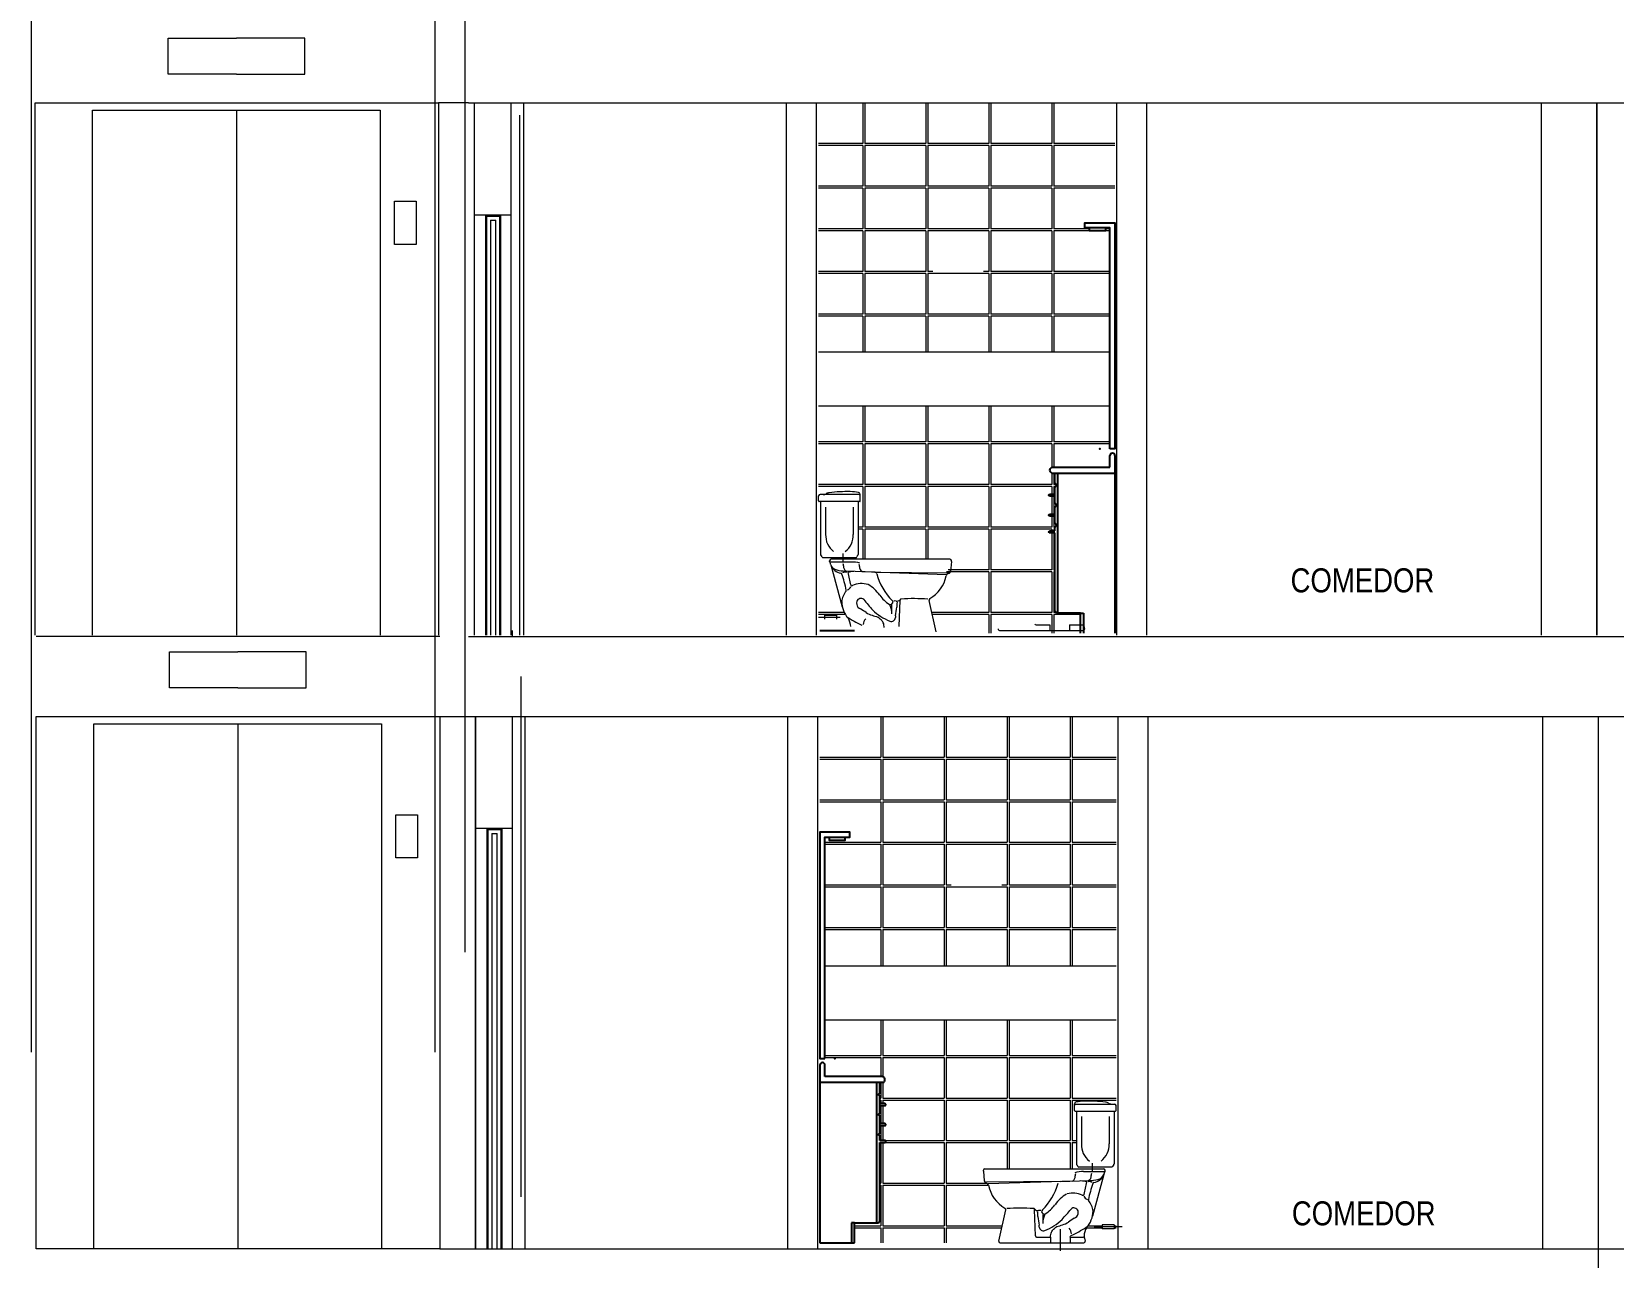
# Model space of a CAD drawing. Extents: x 1270 to 1442, y 932 to 1016.
# Drawn here: x 1420.42 to 1428.32, y 975.14 to 981.27 of the extents above; entities that cross this region are included whole.
import ezdxf

# ---------------------------------------------------------------- set-up
doc = ezdxf.new("R2010")
doc.units = 0
doc.header["$MEASUREMENT"] = 0
doc.layers.add('arquitecturapasito', color=252, linetype='Continuous', lineweight=5)
doc.styles.add('MtXpl_Arial_Narrow', font='')
doc.styles.get('MtXpl_Arial_Narrow').set_extended_font_data('Arial Narrow')

# ---------------------------------------------------------------- blocks, each defined once
blk = doc.blocks.new('llad000e')
blk.add_line((-0.0288, 1.105), (0.0512, 1.105))
blk.add_lwpolyline([(-0.05, 0), (-0.05, 1.105), (-0.0288, 1.105), (-0.0288, 1.09), (0.0512, 1.09), (0.0512, 1.105), (0.075, 1.105), (0.075, 1.13), (-0.075, 1.13), (-0.075, 0)], close=True)
blk.add_point((0, 0))

msp = doc.modelspace()

# ---------------------------------------------------------------- linework, layer by layer
for p, q in [((1425.8087, 979.094), (1425.8087, 979.1515)), ((1425.8337, 979.1515), (1425.8337, 978.264)), ((1425.509, 979.079), (1425.5098, 979.0836)), ((1425.5098, 979.0744), (1425.509, 979.079)), ((1425.5098, 979.0836), (1425.5119, 979.0878)), ((1425.5119, 979.0702), (1425.5098, 979.0744)), ((1425.5119, 979.0878), (1425.5152, 979.0911)), ((1425.5152, 979.0669), (1425.5119, 979.0702)), ((1425.5152, 979.0911), (1425.5194, 979.0933)), ((1425.519, 979.064), (1425.5152, 979.0669)), ((1425.519, 979.064), (1425.8337, 979.064)), ((1425.5194, 979.0933), (1425.524, 979.094)), ((1425.524, 979.094), (1425.8087, 979.094)), ((1425.534, 979.014), (1425.534, 979.064)), ((1425.549, 978.364), (1425.549, 979.064)), ((1425.5415, 979.004), (1425.534, 979.014)), ((1425.534, 978.994), (1425.5415, 979.004)), ((1425.534, 978.959), (1425.534, 978.994)), ((1425.549, 979.004), (1425.5415, 979.004)), ((1425.504, 978.954), (1425.5043, 978.9555)), ((1425.5043, 978.9525), (1425.504, 978.954)), ((1425.5043, 978.9555), (1425.5049, 978.9568)), ((1425.5049, 978.9512), (1425.5043, 978.9525)), ((1425.5049, 978.9568), (1425.5061, 978.958)), ((1425.5061, 978.95), (1425.5049, 978.9512)), ((1425.5061, 978.958), (1425.5074, 978.9587)), ((1425.5074, 978.9493), (1425.5061, 978.95)), ((1425.5074, 978.9587), (1425.509, 978.959)), ((1425.509, 978.949), (1425.5074, 978.9493)), ((1425.509, 978.959), (1425.534, 978.959)), ((1425.534, 978.949), (1425.509, 978.949)), ((1425.534, 978.949), (1425.534, 978.959)), ((1425.534, 978.914), (1425.534, 978.949)), ((1425.5415, 978.904), (1425.534, 978.914)), ((1425.534, 978.894), (1425.5415, 978.904)), ((1425.549, 978.904), (1425.5415, 978.904)), ((1425.504, 978.854), (1425.5043, 978.8555)), ((1425.5043, 978.8525), (1425.504, 978.854)), ((1425.5043, 978.8555), (1425.5049, 978.8568)), ((1425.5049, 978.8512), (1425.5043, 978.8525)), ((1425.5049, 978.8568), (1425.5061, 978.858)), ((1425.5061, 978.85), (1425.5049, 978.8512)), ((1425.5061, 978.858), (1425.5074, 978.8587)), ((1425.5074, 978.8493), (1425.5061, 978.85)), ((1425.5074, 978.8587), (1425.509, 978.859)), ((1425.509, 978.849), (1425.5074, 978.8493)), ((1425.509, 978.859), (1425.534, 978.859)), ((1425.534, 978.849), (1425.509, 978.849)), ((1425.534, 978.859), (1425.534, 978.894)), ((1425.534, 978.849), (1425.534, 978.859)), ((1425.534, 978.814), (1425.534, 978.849)), ((1425.504, 978.77), (1425.5043, 978.7715)), ((1425.5043, 978.7684), (1425.504, 978.77)), ((1425.5043, 978.7715), (1425.5049, 978.7727)), ((1425.5049, 978.7672), (1425.5043, 978.7684)), ((1425.5049, 978.7727), (1425.5061, 978.774)), ((1425.5061, 978.766), (1425.5049, 978.7672)), ((1425.5061, 978.774), (1425.5074, 978.7747)), ((1425.5074, 978.7653), (1425.5061, 978.766)), ((1425.5074, 978.7747), (1425.509, 978.775)), ((1425.509, 978.765), (1425.5074, 978.7653)), ((1425.509, 978.775), (1425.534, 978.775)), ((1425.534, 978.765), (1425.509, 978.765)), ((1425.5415, 978.804), (1425.534, 978.814)), ((1425.534, 978.794), (1425.5415, 978.804)), ((1425.534, 978.775), (1425.534, 978.794)), ((1425.534, 978.374), (1425.534, 978.765)), ((1425.549, 978.804), (1425.5415, 978.804)), ((1425.5415, 978.364), (1425.534, 978.374)), ((1425.6612, 978.364), (1425.5415, 978.364)), ((1425.6612, 978.364), (1425.6762, 978.364)), ((1425.6612, 978.264), (1425.6612, 978.364)), ((1425.6762, 978.364), (1425.6762, 978.264)), ((1424.3602, 978.2779), (1424.5327, 978.2779)), ((1424.3602, 976.1054), (1424.3602, 975.2179)), ((1424.3852, 976.0479), (1424.3852, 976.1054)), ((1424.6749, 976.0179), (1424.3602, 976.0179)), ((1424.6699, 976.0479), (1424.3852, 976.0479)), ((1424.6449, 975.3179), (1424.6449, 976.0179)), ((1424.6599, 975.9679), (1424.6599, 976.0179)), ((1424.6745, 976.0471), (1424.6699, 976.0479)), ((1424.6787, 976.045), (1424.6745, 976.0471)), ((1424.6749, 976.0179), (1424.6787, 976.0207)), ((1424.682, 976.0417), (1424.6787, 976.045)), ((1424.6787, 976.0207), (1424.682, 976.0241)), ((1424.6842, 976.0375), (1424.682, 976.0417)), ((1424.682, 976.0241), (1424.6842, 976.0282)), ((1424.6849, 976.0329), (1424.6842, 976.0375)), ((1424.6842, 976.0282), (1424.6849, 976.0329)), ((1424.6449, 975.9579), (1424.6524, 975.9579)), ((1424.6524, 975.9579), (1424.6599, 975.9679)), ((1424.6599, 975.9479), (1424.6524, 975.9579)), ((1424.6599, 975.9129), (1424.6599, 975.9479)), ((1424.6599, 975.9029), (1424.6599, 975.9129)), ((1424.6849, 975.9129), (1424.6599, 975.9129)), ((1424.6599, 975.8679), (1424.6599, 975.9029)), ((1424.6599, 975.9029), (1424.6849, 975.9029)), ((1424.6865, 975.9126), (1424.6849, 975.9129)), ((1424.6849, 975.9029), (1424.6865, 975.9032)), ((1424.6879, 975.9119), (1424.6865, 975.9126)), ((1424.6865, 975.9032), (1424.6879, 975.9039)), ((1424.6891, 975.9106), (1424.6879, 975.9119)), ((1424.6879, 975.9039), (1424.6891, 975.9051)), ((1424.6897, 975.9094), (1424.6891, 975.9106)), ((1424.6891, 975.9051), (1424.6897, 975.9063)), ((1424.6899, 975.9079), (1424.6897, 975.9094)), ((1424.6897, 975.9063), (1424.6899, 975.9079)), ((1424.6449, 975.8579), (1424.6524, 975.8579)), ((1424.6524, 975.8579), (1424.6599, 975.8679)), ((1424.6599, 975.8479), (1424.6524, 975.8579)), ((1424.6599, 975.8129), (1424.6599, 975.8479)), ((1424.6449, 975.7579), (1424.6524, 975.7579)), ((1424.6524, 975.7579), (1424.6599, 975.7679)), ((1424.6599, 975.7479), (1424.6524, 975.7579)), ((1424.6599, 975.8029), (1424.6599, 975.8129)), ((1424.6849, 975.8129), (1424.6599, 975.8129)), ((1424.6599, 975.7679), (1424.6599, 975.8029)), ((1424.6599, 975.8029), (1424.6849, 975.8029)), ((1424.6599, 975.7288), (1424.6599, 975.7479)), ((1424.6865, 975.8126), (1424.6849, 975.8129)), ((1424.6849, 975.8029), (1424.6865, 975.8032)), ((1424.6879, 975.8119), (1424.6865, 975.8126)), ((1424.6865, 975.8032), (1424.6879, 975.8039)), ((1424.6891, 975.8106), (1424.6879, 975.8119)), ((1424.6879, 975.8039), (1424.6891, 975.8051)), ((1424.6897, 975.8094), (1424.6891, 975.8106)), ((1424.6891, 975.8051), (1424.6897, 975.8063)), ((1424.6899, 975.8079), (1424.6897, 975.8094)), ((1424.6897, 975.8063), (1424.6899, 975.8079)), ((1424.6849, 975.7288), (1424.6599, 975.7288)), ((1424.6599, 975.3279), (1424.6599, 975.7188)), ((1424.6599, 975.7188), (1424.6849, 975.7188)), ((1424.6865, 975.7285), (1424.6849, 975.7288)), ((1424.6849, 975.7188), (1424.6865, 975.7191)), ((1424.6879, 975.7278), (1424.6865, 975.7285)), ((1424.6865, 975.7191), (1424.6879, 975.7198)), ((1424.6891, 975.7266), (1424.6879, 975.7278)), ((1424.6879, 975.7198), (1424.6891, 975.721)), ((1424.6897, 975.7254), (1424.6891, 975.7266)), ((1424.6891, 975.721), (1424.6897, 975.7223)), ((1424.6899, 975.7238), (1424.6897, 975.7254)), ((1424.6897, 975.7223), (1424.6899, 975.7238)), ((1424.5177, 975.3179), (1424.5177, 975.2179)), ((1424.5327, 975.3179), (1424.5177, 975.3179)), ((1424.5327, 975.2179), (1424.5327, 975.3179)), ((1424.5327, 975.3179), (1424.6524, 975.3179)), ((1424.6524, 975.3179), (1424.6599, 975.3279)), ((1424.3602, 975.2179), (1424.5327, 975.2179))]:
    msp.add_line(p, q)
for centre in [(1425.8212, 979.1515), (1424.3727, 976.1054)]:
    msp.add_arc(centre, 0.0125, 0, 180)
at = {"layer": 'arquitecturapasito', "color": 252}
for p, q in [((1422.5884, 976.6695), (1422.5884, 998.176)), ((1422.438, 976.1695), (1422.438, 996.4875)), ((1420.4221, 976.1695), (1420.4221, 995.8695)), ((1421.1037, 981.0577), (1421.1037, 981.2374)), ((1421.1037, 981.2374), (1421.4451, 981.2374)), ((1421.7864, 981.2374), (1421.4451, 981.2374)), ((1421.7864, 981.0577), (1421.7864, 981.2374)), ((1421.4451, 981.0577), (1421.1037, 981.0577)), ((1421.4451, 981.0577), (1421.7864, 981.0577)), ((1420.4389, 978.254), (1420.4389, 980.914)), ((1420.4389, 980.914), (1422.4549, 980.914)), ((1420.7264, 978.254), (1420.7264, 980.8781)), ((1420.7264, 980.8781), (1422.1637, 980.8781)), ((1421.4451, 980.8781), (1421.4451, 978.254)), ((1422.1637, 980.8781), (1422.1637, 978.254)), ((1422.6049, 980.914), (1422.4549, 980.914)), ((1422.4549, 980.914), (1422.4549, 978.254)), ((1422.6053, 980.914), (1436.939, 980.914)), ((1422.6338, 978.254), (1422.6338, 980.914)), ((1422.6339, 978.254), (1422.6339, 980.914)), ((1422.818, 978.254), (1422.818, 980.914)), ((1422.8181, 978.254), (1422.8181, 980.914)), ((1422.8811, 978.254), (1422.8811, 980.914)), ((1424.1937, 978.254), (1424.1937, 980.914)), ((1424.3437, 978.254), (1424.3437, 980.914)), ((1424.3438, 978.254), (1424.3438, 980.914)), ((1424.5738, 980.914), (1424.5738, 980.711)), ((1424.5838, 980.914), (1424.5838, 980.711)), ((1424.8888, 980.914), (1424.8888, 980.711)), ((1424.8988, 980.914), (1424.8988, 980.711)), ((1425.2038, 980.914), (1425.2038, 980.711)), ((1425.2138, 980.914), (1425.2138, 980.711)), ((1425.5188, 980.914), (1425.5188, 980.711)), ((1425.5288, 980.914), (1425.5288, 980.711)), ((1425.8437, 978.254), (1425.8437, 980.914)), ((1425.8438, 978.254), (1425.8438, 980.914)), ((1425.9937, 978.254), (1425.9937, 980.914)), ((1425.9938, 978.254), (1425.9938, 980.914)), ((1427.9651, 978.254), (1427.9651, 980.914)), ((1428.2409, 978.254), (1428.2409, 980.914)), ((1428.243, 978.254), (1428.243, 980.914)), ((1428.2431, 978.254), (1428.2431, 980.914)), ((1422.8596, 980.854), (1422.8596, 978.254)), ((1424.5738, 980.711), (1424.3538, 980.711)), ((1424.5738, 980.701), (1424.3538, 980.701)), ((1424.5738, 980.701), (1424.5738, 980.498)), ((1424.8888, 980.711), (1424.5838, 980.711)), ((1424.8888, 980.701), (1424.5838, 980.701)), ((1424.5838, 980.701), (1424.5838, 980.498)), ((1424.8888, 980.701), (1424.8888, 980.498)), ((1425.2038, 980.711), (1424.8988, 980.711)), ((1425.2038, 980.701), (1424.8988, 980.701)), ((1424.8988, 980.701), (1424.8988, 980.498)), ((1425.2038, 980.701), (1425.2038, 980.498)), ((1425.5188, 980.711), (1425.2138, 980.711)), ((1425.5188, 980.701), (1425.2138, 980.701)), ((1425.2138, 980.701), (1425.2138, 980.498)), ((1425.5188, 980.701), (1425.5188, 980.498)), ((1425.8338, 980.711), (1425.5288, 980.711)), ((1425.8338, 980.701), (1425.5288, 980.701)), ((1425.5288, 980.701), (1425.5288, 980.498)), ((1424.5738, 980.498), (1424.3538, 980.498)), ((1424.5738, 980.488), (1424.3538, 980.488)), ((1424.5738, 980.488), (1424.5738, 980.285)), ((1424.8888, 980.498), (1424.5838, 980.498)), ((1424.8888, 980.488), (1424.5838, 980.488)), ((1424.5838, 980.488), (1424.5838, 980.285)), ((1424.8888, 980.488), (1424.8888, 980.285)), ((1425.2038, 980.498), (1424.8988, 980.498)), ((1425.2038, 980.488), (1424.8988, 980.488)), ((1424.8988, 980.488), (1424.8988, 980.285)), ((1425.2038, 980.488), (1425.2038, 980.285)), ((1425.5188, 980.498), (1425.2138, 980.498)), ((1425.5188, 980.488), (1425.2138, 980.488)), ((1425.2138, 980.488), (1425.2138, 980.285)), ((1425.5188, 980.488), (1425.5188, 980.285)), ((1425.8338, 980.498), (1425.5288, 980.498)), ((1425.8338, 980.488), (1425.5288, 980.488)), ((1425.5288, 980.488), (1425.5288, 980.285)), ((1422.2356, 980.2076), (1422.2356, 980.4232)), ((1422.2356, 980.4232), (1422.3434, 980.4232)), ((1422.3434, 980.4232), (1422.3434, 980.2076)), ((1422.818, 980.354), (1422.6338, 980.354)), ((1422.69, 980.354), (1422.7664, 980.354)), ((1422.69, 980.354), (1422.69, 978.254)), ((1422.695, 980.349), (1422.7614, 980.349)), ((1422.695, 980.349), (1422.695, 978.254)), ((1422.715, 980.329), (1422.7414, 980.329)), ((1422.715, 980.329), (1422.715, 978.254)), ((1422.7414, 978.254), (1422.7414, 980.329)), ((1422.7614, 978.254), (1422.7614, 980.349)), ((1422.7664, 978.254), (1422.7664, 980.354)), ((1424.5738, 980.285), (1424.3538, 980.285)), ((1424.5738, 980.275), (1424.3538, 980.275)), ((1424.5738, 980.275), (1424.5738, 980.072)), ((1424.8888, 980.285), (1424.5838, 980.285)), ((1424.8888, 980.275), (1424.5838, 980.275)), ((1424.5838, 980.275), (1424.5838, 980.072)), ((1424.8888, 980.275), (1424.8888, 980.072)), ((1425.2038, 980.285), (1424.8988, 980.285)), ((1425.2038, 980.275), (1424.8988, 980.275)), ((1424.8988, 980.275), (1424.8988, 980.072)), ((1425.2038, 980.275), (1425.2038, 980.072)), ((1425.5188, 980.285), (1425.2138, 980.285)), ((1425.5188, 980.275), (1425.2138, 980.275)), ((1425.2138, 980.275), (1425.2138, 980.072)), ((1425.5188, 980.275), (1425.5188, 980.072)), ((1425.7075, 980.285), (1425.5288, 980.285)), ((1425.8088, 980.275), (1425.5288, 980.275)), ((1425.5288, 980.275), (1425.5288, 980.072)), ((1425.8088, 980.285), (1425.7875, 980.285)), ((1422.3434, 980.2076), (1422.2356, 980.2076)), ((1424.5738, 980.072), (1424.3538, 980.072)), ((1424.5738, 980.062), (1424.3538, 980.062)), ((1424.5738, 980.062), (1424.5738, 979.859)), ((1424.8888, 980.072), (1424.5838, 980.072)), ((1424.8888, 980.062), (1424.5838, 980.062)), ((1424.5838, 980.062), (1424.5838, 979.859)), ((1424.8888, 980.062), (1424.8888, 979.859)), ((1424.9246, 980.072), (1424.8988, 980.072)), ((1425.2038, 980.062), (1424.8988, 980.062)), ((1424.8988, 980.062), (1424.8988, 979.859)), ((1425.2038, 980.072), (1425.178, 980.072)), ((1425.2038, 980.062), (1425.2038, 979.859)), ((1425.5188, 980.072), (1425.2138, 980.072)), ((1425.5188, 980.062), (1425.2138, 980.062)), ((1425.2138, 980.062), (1425.2138, 979.859)), ((1425.5188, 980.062), (1425.5188, 979.859)), ((1425.8088, 980.072), (1425.5288, 980.072)), ((1425.8088, 980.062), (1425.5288, 980.062)), ((1425.5288, 980.062), (1425.5288, 979.859)), ((1424.5738, 979.859), (1424.3538, 979.859)), ((1424.5738, 979.849), (1424.3538, 979.849)), ((1424.5738, 979.849), (1424.5738, 979.6682)), ((1424.8888, 979.859), (1424.5838, 979.859)), ((1424.8888, 979.849), (1424.5838, 979.849)), ((1424.5838, 979.849), (1424.5838, 979.6682)), ((1424.8888, 979.849), (1424.8888, 979.6682)), ((1425.2038, 979.859), (1424.8988, 979.859)), ((1425.2038, 979.849), (1424.8988, 979.849)), ((1424.8988, 979.849), (1424.8988, 979.6682)), ((1425.2038, 979.849), (1425.2038, 979.6682)), ((1425.5188, 979.859), (1425.2138, 979.859)), ((1425.5188, 979.849), (1425.2138, 979.849)), ((1425.2138, 979.849), (1425.2138, 979.6682)), ((1425.5188, 979.849), (1425.5188, 979.6682)), ((1425.8088, 979.859), (1425.5288, 979.859)), ((1425.8088, 979.849), (1425.5288, 979.849)), ((1425.5288, 979.849), (1425.5288, 979.6682)), ((1425.8088, 979.6682), (1424.3538, 979.6682)), ((1425.8088, 979.3984), (1424.3538, 979.3984)), ((1424.5738, 979.3984), (1424.5738, 979.22)), ((1424.5838, 979.3984), (1424.5838, 979.22)), ((1424.8888, 979.3984), (1424.8888, 979.22)), ((1424.8988, 979.3984), (1424.8988, 979.22)), ((1425.2038, 979.3984), (1425.2038, 979.22)), ((1425.2138, 979.3984), (1425.2138, 979.22)), ((1425.5188, 979.3984), (1425.5188, 979.22)), ((1425.5288, 979.3984), (1425.5288, 979.22)), ((1424.5738, 979.22), (1424.3538, 979.22)), ((1424.8888, 979.22), (1424.5838, 979.22)), ((1425.2038, 979.22), (1424.8988, 979.22)), ((1425.5188, 979.22), (1425.2138, 979.22)), ((1425.8088, 979.22), (1425.5288, 979.22)), ((1424.5738, 979.21), (1424.3538, 979.21)), ((1424.5738, 979.21), (1424.5738, 979.007)), ((1424.8888, 979.21), (1424.5838, 979.21)), ((1424.5838, 979.21), (1424.5838, 979.007)), ((1424.8888, 979.21), (1424.8888, 979.007)), ((1425.2038, 979.21), (1424.8988, 979.21)), ((1424.8988, 979.21), (1424.8988, 979.007)), ((1425.2038, 979.21), (1425.2038, 979.007)), ((1425.5188, 979.21), (1425.2138, 979.21)), ((1425.2138, 979.21), (1425.2138, 979.007)), ((1425.5188, 979.21), (1425.5188, 979.093)), ((1425.8088, 979.21), (1425.5288, 979.21)), ((1425.5288, 979.21), (1425.5288, 979.094)), ((1425.5188, 979.0642), (1425.5188, 979.007)), ((1425.5288, 979.064), (1425.5288, 979.007)), ((1424.5738, 979.007), (1424.3538, 979.007)), ((1424.5738, 978.997), (1424.3538, 978.997)), ((1424.5738, 978.997), (1424.5738, 978.794)), ((1424.8888, 979.007), (1424.5838, 979.007)), ((1424.8888, 978.997), (1424.5838, 978.997)), ((1424.5838, 978.997), (1424.5838, 978.794)), ((1424.8888, 978.997), (1424.8888, 978.794)), ((1425.2038, 979.007), (1424.8988, 979.007)), ((1425.2038, 978.997), (1424.8988, 978.997)), ((1424.8988, 978.997), (1424.8988, 978.794)), ((1425.2038, 978.997), (1425.2038, 978.794)), ((1425.5188, 979.007), (1425.2138, 979.007)), ((1425.5188, 978.997), (1425.2138, 978.997)), ((1425.2138, 978.997), (1425.2138, 978.794)), ((1425.5188, 978.997), (1425.5188, 978.979)), ((1425.5188, 978.979), (1425.5188, 978.959)), ((1425.5393, 979.007), (1425.5288, 979.007)), ((1425.5363, 978.997), (1425.5288, 978.997)), ((1425.5288, 978.997), (1425.5288, 978.979)), ((1425.5288, 978.979), (1425.5288, 978.959)), ((1424.3538, 978.9249), (1424.3538, 978.9499)), ((1424.5588, 978.9219), (1424.3568, 978.9219)), ((1424.5548, 978.9569), (1424.3608, 978.9569)), ((1424.3638, 978.9209), (1424.3638, 978.6579)), ((1424.5518, 978.9209), (1424.5518, 978.6579)), ((1424.5618, 978.9249), (1424.5618, 978.9573)), ((1425.5188, 978.949), (1425.5188, 978.879)), ((1425.5288, 978.949), (1425.5288, 978.879)), ((1424.3888, 978.8939), (1424.3888, 978.7579)), ((1424.5268, 978.8939), (1424.5268, 978.7579)), ((1425.5188, 978.879), (1425.5188, 978.859)), ((1425.5188, 978.849), (1425.5188, 978.794)), ((1425.5288, 978.879), (1425.5288, 978.859)), ((1425.5288, 978.849), (1425.5288, 978.794)), ((1424.5738, 978.794), (1424.5524, 978.794)), ((1424.5738, 978.784), (1424.5524, 978.784)), ((1424.5738, 978.784), (1424.5738, 978.6339)), ((1424.8888, 978.794), (1424.5838, 978.794)), ((1424.8888, 978.784), (1424.5838, 978.784)), ((1424.5838, 978.784), (1424.5838, 978.6339)), ((1424.8888, 978.784), (1424.8888, 978.6339)), ((1425.2038, 978.794), (1424.8988, 978.794)), ((1425.2038, 978.784), (1424.8988, 978.784)), ((1424.8988, 978.784), (1424.8988, 978.6339)), ((1425.2038, 978.784), (1425.2038, 978.581)), ((1425.5188, 978.794), (1425.2138, 978.794)), ((1425.5188, 978.784), (1425.2138, 978.784)), ((1425.2138, 978.784), (1425.2138, 978.581)), ((1425.5188, 978.784), (1425.5188, 978.775)), ((1425.5188, 978.765), (1425.5188, 978.581)), ((1425.534, 978.794), (1425.5288, 978.794)), ((1425.534, 978.784), (1425.5288, 978.784)), ((1425.5288, 978.784), (1425.5288, 978.775)), ((1425.5288, 978.765), (1425.5288, 978.581)), ((1424.3753, 978.6419), (1424.5403, 978.6419)), ((1424.4088, 978.6229), (1424.4088, 978.6259)), ((1424.4151, 978.605), (1424.4089, 978.6219)), ((1424.5158, 978.6199), (1424.4118, 978.6199)), ((1424.4151, 978.605), (1424.4717, 978.3962)), ((1425.0098, 978.6339), (1424.4168, 978.6339)), ((1425.2038, 978.581), (1425.0006, 978.581)), ((1425.0168, 978.6219), (1425.0124, 978.5731)), ((1425.0168, 978.6219), (1425.0168, 978.6269)), ((1425.5188, 978.581), (1425.2138, 978.581)), ((1425.5341, 978.581), (1425.5288, 978.581)), ((1424.6338, 978.5699), (1424.4876, 978.5746)), ((1424.5708, 978.5719), (1424.9928, 978.5579)), ((1424.6338, 978.5699), (1425.0007, 978.566)), ((1425.2038, 978.571), (1424.9921, 978.571)), ((1425.0051, 978.5631), (1424.9996, 978.5608)), ((1425.2038, 978.571), (1425.2038, 978.368)), ((1425.5188, 978.571), (1425.2138, 978.571)), ((1425.2138, 978.571), (1425.2138, 978.368)), ((1425.5188, 978.571), (1425.5188, 978.368)), ((1425.5341, 978.571), (1425.5288, 978.571)), ((1425.5288, 978.571), (1425.5288, 978.368)), ((1424.7567, 978.2977), (1424.7608, 978.4289)), ((1424.9401, 978.2712), (1424.9051, 978.4281)), ((1424.4815, 978.368), (1424.3538, 978.368)), ((1424.4868, 978.358), (1424.3538, 978.358)), ((1424.383, 978.3539), (1424.383, 978.3339)), ((1424.383, 978.3539), (1424.443, 978.3539)), ((1424.443, 978.3539), (1424.443, 978.3339)), ((1425.2038, 978.368), (1424.9185, 978.368)), ((1425.2038, 978.358), (1424.9207, 978.358)), ((1425.2038, 978.358), (1425.2038, 978.264)), ((1425.5188, 978.368), (1425.2138, 978.368)), ((1425.5188, 978.358), (1425.2138, 978.358)), ((1425.2138, 978.358), (1425.2138, 978.264)), ((1425.5188, 978.358), (1425.5188, 978.264)), ((1425.5385, 978.368), (1425.5288, 978.368)), ((1425.6613, 978.358), (1425.5288, 978.358)), ((1425.5288, 978.358), (1425.5288, 978.264)), ((1422.8246, 978.2479), (1422.8246, 978.2779)), ((1425.2566, 978.2779), (1425.6767, 978.2779)), ((1425.4401, 978.3059), (1425.5091, 978.3059)), ((1425.5091, 978.3059), (1425.5091, 978.2779)), ((1425.6071, 978.3059), (1425.6071, 978.2779)), ((1425.6071, 978.3059), (1425.6733, 978.3059)), ((1425.6792, 978.3011), (1425.6826, 978.2851)), ((1422.4612, 978.2478), (1420.4454, 978.2478)), ((1422.6045, 978.2479), (1433.8427, 978.2479)), ((1422.6045, 978.2479), (1436.9507, 978.2479)), ((1422.6965, 978.2479), (1422.7729, 978.2479)), ((1421.1102, 977.9916), (1421.1102, 978.1712)), ((1421.1102, 978.1712), (1421.4516, 978.1712)), ((1421.7929, 978.1712), (1421.4516, 978.1712)), ((1421.7929, 977.9916), (1421.7929, 978.1712)), ((1422.8661, 978.0479), (1422.8661, 975.4479)), ((1421.4516, 977.9916), (1421.1102, 977.9916)), ((1421.4516, 977.9916), (1421.7929, 977.9916)), ((1420.4454, 977.8478), (1422.4614, 977.8479)), ((1420.4454, 975.1878), (1420.4454, 977.8478)), ((1420.7329, 975.1878), (1420.7329, 977.8119)), ((1420.7329, 977.8119), (1422.1702, 977.8119)), ((1421.4516, 977.8119), (1421.4516, 975.1878)), ((1422.1702, 977.8119), (1422.1702, 975.1878)), ((1422.4614, 977.8479), (1422.6114, 977.8479)), ((1422.4614, 977.8479), (1422.4614, 975.1879)), ((1422.6045, 977.8479), (1436.9507, 977.8479)), ((1422.6403, 975.1879), (1422.6403, 977.8479)), ((1422.6404, 975.1879), (1422.6404, 977.8479)), ((1422.8245, 975.1879), (1422.8245, 977.8479)), ((1422.8246, 975.1879), (1422.8246, 977.8479)), ((1422.8876, 975.1879), (1422.8876, 977.8479)), ((1424.2002, 975.1879), (1424.2002, 977.8479)), ((1424.2002, 975.1879), (1424.2002, 977.8479)), ((1424.3502, 975.1879), (1424.3502, 977.8479)), ((1424.3502, 975.1879), (1424.3502, 977.8479)), ((1424.6652, 977.8479), (1424.6652, 977.6449)), ((1424.6752, 977.8479), (1424.6752, 977.6449)), ((1424.9802, 977.8479), (1424.9802, 977.6449)), ((1424.9902, 977.8479), (1424.9902, 977.6449)), ((1425.2952, 977.8479), (1425.2952, 977.6449)), ((1425.3052, 977.8479), (1425.3052, 977.6449)), ((1425.6102, 977.8479), (1425.6102, 977.6449)), ((1425.6202, 977.8479), (1425.6202, 977.6449)), ((1425.8502, 975.1879), (1425.8502, 977.8479)), ((1425.8502, 975.1879), (1425.8502, 977.8479)), ((1426.0002, 975.1879), (1426.0002, 977.8479)), ((1426.0002, 975.1879), (1426.0002, 977.8479)), ((1427.9716, 975.1879), (1427.9716, 977.8479)), ((1428.2495, 972.1279), (1428.2495, 977.8479)), ((1428.2495, 975.1879), (1428.2495, 977.8479)), ((1424.3602, 977.6449), (1424.6652, 977.6449)), ((1424.3602, 977.6349), (1424.6652, 977.6349)), ((1424.6652, 977.6349), (1424.6652, 977.4319)), ((1424.6752, 977.6449), (1424.9802, 977.6449)), ((1424.6752, 977.6349), (1424.9802, 977.6349)), ((1424.6752, 977.6349), (1424.6752, 977.4319)), ((1424.9802, 977.6349), (1424.9802, 977.4319)), ((1424.9902, 977.6449), (1425.2952, 977.6449)), ((1424.9902, 977.6349), (1425.2952, 977.6349)), ((1424.9902, 977.6349), (1424.9902, 977.4319)), ((1425.2952, 977.6349), (1425.2952, 977.4319)), ((1425.3052, 977.6449), (1425.6102, 977.6449)), ((1425.3052, 977.6349), (1425.6102, 977.6349)), ((1425.3052, 977.6349), (1425.3052, 977.4319)), ((1425.6102, 977.6349), (1425.6102, 977.4319)), ((1425.6202, 977.6449), (1425.8402, 977.6449)), ((1425.6202, 977.6349), (1425.8402, 977.6349)), ((1425.6202, 977.6349), (1425.6202, 977.4319)), ((1424.3602, 977.4319), (1424.6652, 977.4319)), ((1424.3602, 977.4219), (1424.6652, 977.4219)), ((1424.6652, 977.4219), (1424.6652, 977.2189)), ((1424.6752, 977.4319), (1424.9802, 977.4319)), ((1424.6752, 977.4219), (1424.9802, 977.4219)), ((1424.6752, 977.4219), (1424.6752, 977.2189)), ((1424.9802, 977.4219), (1424.9802, 977.2189)), ((1424.9902, 977.4319), (1425.2952, 977.4319)), ((1424.9902, 977.4219), (1425.2952, 977.4219)), ((1424.9902, 977.4219), (1424.9902, 977.2189)), ((1425.2952, 977.4219), (1425.2952, 977.2189)), ((1425.3052, 977.4319), (1425.6102, 977.4319)), ((1425.3052, 977.4219), (1425.6102, 977.4219)), ((1425.3052, 977.4219), (1425.3052, 977.2189)), ((1425.6102, 977.4219), (1425.6102, 977.2189)), ((1425.6202, 977.4319), (1425.8402, 977.4319)), ((1425.6202, 977.4219), (1425.8402, 977.4219)), ((1425.6202, 977.4219), (1425.6202, 977.2189)), ((1422.2421, 977.1415), (1422.2421, 977.3571)), ((1422.2421, 977.3571), (1422.3499, 977.3571)), ((1422.3499, 977.3571), (1422.3499, 977.1415)), ((1422.8245, 977.2879), (1422.6403, 977.2879)), ((1422.6965, 977.2879), (1422.7729, 977.2879)), ((1422.6965, 977.2879), (1422.6965, 975.1879)), ((1422.7015, 977.2829), (1422.7679, 977.2829)), ((1422.7015, 977.2829), (1422.7015, 975.1879)), ((1422.7215, 977.2629), (1422.7479, 977.2629)), ((1422.7215, 977.2629), (1422.7215, 975.1879)), ((1422.7479, 975.1879), (1422.7479, 977.2629)), ((1422.7679, 975.1879), (1422.7679, 977.2829)), ((1422.7729, 975.1879), (1422.7729, 977.2879)), ((1424.3852, 977.2189), (1424.6652, 977.2189)), ((1424.3852, 977.2089), (1424.6652, 977.2089)), ((1424.6652, 977.2089), (1424.6652, 977.0059)), ((1424.6752, 977.2189), (1424.9802, 977.2189)), ((1424.6752, 977.2089), (1424.9802, 977.2089)), ((1424.6752, 977.2089), (1424.6752, 977.0059)), ((1424.9802, 977.2089), (1424.9802, 977.0059)), ((1424.9902, 977.2189), (1425.2952, 977.2189)), ((1424.9902, 977.2089), (1425.2952, 977.2089)), ((1424.9902, 977.2089), (1424.9902, 977.0059)), ((1425.2952, 977.2089), (1425.2952, 977.0059)), ((1425.3052, 977.2189), (1425.6102, 977.2189)), ((1425.3052, 977.2089), (1425.6102, 977.2089)), ((1425.3052, 977.2089), (1425.3052, 977.0059)), ((1425.6102, 977.2089), (1425.6102, 977.0059)), ((1425.6202, 977.2189), (1425.8402, 977.2189)), ((1425.6202, 977.2089), (1425.8402, 977.2089)), ((1425.6202, 977.2089), (1425.6202, 977.0059)), ((1422.3499, 977.1415), (1422.2421, 977.1415)), ((1424.3852, 977.0059), (1424.6652, 977.0059)), ((1424.6752, 977.0059), (1424.9802, 977.0059)), ((1424.9902, 977.0059), (1425.016, 977.0059)), ((1425.2694, 977.0059), (1425.2952, 977.0059)), ((1425.3052, 977.0059), (1425.6102, 977.0059)), ((1425.6202, 977.0059), (1425.8402, 977.0059)), ((1424.3852, 976.9959), (1424.6652, 976.9959)), ((1424.6652, 976.9959), (1424.6652, 976.7929)), ((1424.6752, 976.9959), (1424.9802, 976.9959)), ((1424.6752, 976.9959), (1424.6752, 976.7929)), ((1424.9802, 976.9959), (1424.9802, 976.7929)), ((1424.9902, 976.9959), (1425.2952, 976.9959)), ((1424.9902, 976.9959), (1424.9902, 976.7929)), ((1425.2952, 976.9959), (1425.2952, 976.7929)), ((1425.3052, 976.9959), (1425.6102, 976.9959)), ((1425.3052, 976.9959), (1425.3052, 976.7929)), ((1425.6102, 976.9959), (1425.6102, 976.7929)), ((1425.6202, 976.9959), (1425.8402, 976.9959)), ((1425.6202, 976.9959), (1425.6202, 976.7929)), ((1424.3852, 976.7929), (1424.6652, 976.7929)), ((1424.3852, 976.7829), (1424.6652, 976.7829)), ((1424.6652, 976.7829), (1424.6652, 976.6021)), ((1424.6752, 976.7929), (1424.9802, 976.7929)), ((1424.6752, 976.7829), (1424.9802, 976.7829)), ((1424.6752, 976.7829), (1424.6752, 976.6021)), ((1424.9802, 976.7829), (1424.9802, 976.6021)), ((1424.9902, 976.7929), (1425.2952, 976.7929)), ((1424.9902, 976.7829), (1425.2952, 976.7829)), ((1424.9902, 976.7829), (1424.9902, 976.6021)), ((1425.2952, 976.7829), (1425.2952, 976.6021)), ((1425.3052, 976.7929), (1425.6102, 976.7929)), ((1425.3052, 976.7829), (1425.6102, 976.7829)), ((1425.3052, 976.7829), (1425.3052, 976.6021)), ((1425.6102, 976.7829), (1425.6102, 976.6021)), ((1425.6202, 976.7929), (1425.8402, 976.7929)), ((1425.6202, 976.7829), (1425.8402, 976.7829)), ((1425.6202, 976.7829), (1425.6202, 976.6021)), ((1424.3852, 976.6021), (1425.8402, 976.6021)), ((1424.3852, 976.3323), (1425.8402, 976.3323)), ((1424.6652, 976.3323), (1424.6652, 976.1539)), ((1424.6752, 976.3323), (1424.6752, 976.1539)), ((1424.9802, 976.3323), (1424.9802, 976.1539)), ((1424.9902, 976.3323), (1424.9902, 976.1539)), ((1425.2952, 976.3323), (1425.2952, 976.1539)), ((1425.3052, 976.3323), (1425.3052, 976.1539)), ((1425.6102, 976.3323), (1425.6102, 976.1539)), ((1425.6202, 976.3323), (1425.6202, 976.1539)), ((1424.3852, 976.1539), (1424.6652, 976.1539)), ((1424.3852, 976.1439), (1424.6652, 976.1439)), ((1424.6652, 976.1439), (1424.6652, 976.0479)), ((1424.6752, 976.1539), (1424.9802, 976.1539)), ((1424.6752, 976.1439), (1424.9802, 976.1439)), ((1424.6752, 976.1439), (1424.6752, 976.0468)), ((1424.9802, 976.1439), (1424.9802, 975.9409)), ((1424.9902, 976.1539), (1425.2952, 976.1539)), ((1424.9902, 976.1439), (1425.2952, 976.1439)), ((1424.9902, 976.1439), (1424.9902, 975.9409)), ((1425.2952, 976.1439), (1425.2952, 975.9409)), ((1425.3052, 976.1539), (1425.6102, 976.1539)), ((1425.3052, 976.1439), (1425.6102, 976.1439)), ((1425.3052, 976.1439), (1425.3052, 975.9409)), ((1425.6102, 976.1439), (1425.6102, 975.9409)), ((1425.6202, 976.1539), (1425.8402, 976.1539)), ((1425.6202, 976.1439), (1425.8402, 976.1439)), ((1425.6202, 976.1439), (1425.6202, 975.9409)), ((1424.6652, 976.0179), (1424.6652, 975.9409)), ((1424.6752, 976.0181), (1424.6752, 975.9409)), ((1424.6599, 975.9409), (1424.6652, 975.9409)), ((1424.6599, 975.9309), (1424.6652, 975.9309)), ((1424.6652, 975.9309), (1424.6652, 975.9129)), ((1424.6652, 975.9029), (1424.6652, 975.8129)), ((1424.6752, 975.9409), (1424.9802, 975.9409)), ((1424.6752, 975.9309), (1424.9802, 975.9309)), ((1424.6752, 975.9309), (1424.6752, 975.9129)), ((1424.6752, 975.9029), (1424.6752, 975.8129)), ((1424.9802, 975.9309), (1424.9802, 975.7279)), ((1424.9902, 975.9409), (1425.2952, 975.9409)), ((1424.9902, 975.9309), (1425.2952, 975.9309)), ((1424.9902, 975.9309), (1424.9902, 975.7279)), ((1425.2952, 975.9309), (1425.2952, 975.7279)), ((1425.3052, 975.9409), (1425.6102, 975.9409)), ((1425.3052, 975.9309), (1425.6102, 975.9309)), ((1425.3052, 975.9309), (1425.3052, 975.7279)), ((1425.6102, 975.9309), (1425.6102, 975.7279)), ((1425.6202, 975.9409), (1425.8402, 975.9409)), ((1425.6202, 975.9309), (1425.8402, 975.9309)), ((1425.6202, 975.9309), (1425.6202, 975.7279)), ((1425.6316, 975.8789), (1425.6316, 975.9113)), ((1425.6386, 975.9109), (1425.8326, 975.9109)), ((1425.8396, 975.8789), (1425.8396, 975.9039)), ((1425.6346, 975.8759), (1425.8366, 975.8759)), ((1425.6416, 975.8749), (1425.6416, 975.6119)), ((1425.6666, 975.8479), (1425.6666, 975.7119)), ((1425.8046, 975.8479), (1425.8046, 975.7119)), ((1425.8296, 975.8749), (1425.8296, 975.6119)), ((1424.6652, 975.8029), (1424.6652, 975.7288)), ((1424.6752, 975.8029), (1424.6752, 975.7288)), ((1424.6599, 975.7179), (1424.6652, 975.7179)), ((1424.6652, 975.7179), (1424.6652, 975.5149)), ((1424.6752, 975.7179), (1424.9802, 975.7179)), ((1424.6752, 975.7179), (1424.6752, 975.5149)), ((1424.6878, 975.7279), (1424.9802, 975.7279)), ((1424.9802, 975.7179), (1424.9802, 975.5149)), ((1424.9902, 975.7279), (1425.2952, 975.7279)), ((1424.9902, 975.7179), (1425.2952, 975.7179)), ((1424.9902, 975.7179), (1424.9902, 975.5149)), ((1425.2952, 975.7179), (1425.2952, 975.5879)), ((1425.3052, 975.7279), (1425.6102, 975.7279)), ((1425.3052, 975.7179), (1425.6102, 975.7179)), ((1425.3052, 975.7179), (1425.3052, 975.5879)), ((1425.6102, 975.7179), (1425.6102, 975.5879)), ((1425.6202, 975.7279), (1425.6416, 975.7279)), ((1425.6202, 975.7179), (1425.6416, 975.7179)), ((1425.6202, 975.7179), (1425.6202, 975.5879)), ((1425.1766, 975.5759), (1425.1766, 975.5809)), ((1425.1836, 975.5879), (1425.7766, 975.5879)), ((1425.8181, 975.5959), (1425.6531, 975.5959)), ((1425.7846, 975.5769), (1425.7846, 975.5799)), ((1424.6599, 975.5149), (1424.6652, 975.5149)), ((1424.6599, 975.5049), (1424.6652, 975.5049)), ((1424.6652, 975.5049), (1424.6652, 975.3019)), ((1424.6752, 975.5149), (1424.9802, 975.5149)), ((1424.6752, 975.5049), (1424.9802, 975.5049)), ((1424.6752, 975.5049), (1424.6752, 975.3019)), ((1424.9802, 975.5049), (1424.9802, 975.3019)), ((1424.9902, 975.5149), (1425.1934, 975.5149)), ((1424.9902, 975.5049), (1425.2019, 975.5049)), ((1424.9902, 975.5049), (1424.9902, 975.3019)), ((1425.1766, 975.5759), (1425.1809, 975.5271)), ((1425.1882, 975.5171), (1425.1937, 975.5148)), ((1425.5596, 975.5239), (1425.1927, 975.52)), ((1425.6226, 975.5259), (1425.2006, 975.5119)), ((1425.5596, 975.5239), (1425.7057, 975.5285)), ((1425.6776, 975.5738), (1425.7816, 975.5739)), ((1425.7782, 975.5589), (1425.7216, 975.3502)), ((1425.7782, 975.5589), (1425.7844, 975.5758)), ((1425.2532, 975.2252), (1425.2883, 975.3821)), ((1425.4366, 975.2517), (1425.4326, 975.3829)), ((1424.5327, 975.3019), (1424.6652, 975.3019)), ((1424.5327, 975.2919), (1424.6652, 975.2919)), ((1424.6652, 975.2919), (1424.6652, 975.2179)), ((1424.6752, 975.3019), (1424.9802, 975.3019)), ((1424.6752, 975.2919), (1424.9802, 975.2919)), ((1424.6752, 975.2919), (1424.6752, 975.2179)), ((1424.9802, 975.2919), (1424.9802, 975.2179)), ((1424.9902, 975.3019), (1425.2703, 975.3019)), ((1424.9902, 975.2919), (1425.2681, 975.2919)), ((1424.9902, 975.2919), (1424.9902, 975.2179)), ((1425.6919, 975.2919), (1425.7703, 975.2919)), ((1425.6998, 975.3019), (1425.7703, 975.3019)), ((1425.7703, 975.3079), (1425.7703, 975.2879)), ((1425.8303, 975.3079), (1425.7703, 975.3079)), ((1425.8303, 975.2879), (1425.7703, 975.2879)), ((1425.8303, 975.3079), (1425.8303, 975.2879)), ((1425.8303, 975.3019), (1425.8402, 975.3019)), ((1425.8303, 975.2919), (1425.8402, 975.2919)), ((1422.4612, 975.1878), (1420.4454, 975.1878)), ((1422.4614, 975.1879), (1422.6114, 975.1879)), ((1422.6045, 975.1879), (1436.9455, 975.1879)), ((1422.6965, 975.1879), (1422.7729, 975.1879)), ((1422.6983, 975.1879), (1422.7212, 975.1879)), ((1422.6983, 975.1879), (1422.7212, 975.1879)), ((1422.7545, 975.1879), (1433.8427, 975.1879)), ((1425.2591, 975.2179), (1425.6792, 975.2179)), ((1425.4426, 975.2459), (1425.5116, 975.2459)), ((1425.5116, 975.2459), (1425.5116, 975.2179)), ((1425.6096, 975.2459), (1425.6096, 975.2179)), ((1425.6096, 975.2459), (1425.6758, 975.2459)), ((1425.6816, 975.2411), (1425.685, 975.2251))]:
    msp.add_line(p, q, dxfattribs=at)
at = {"layer": 'arquitecturapasito', "color": 252, "ltscale": 0.5}
for p, q in [((1424.4738, 978.6619), (1424.4738, 978.6219)), ((1424.3538, 978.3439), (1424.4616, 978.3439)), ((1425.7196, 975.6159), (1425.7196, 975.5759)), ((1425.5606, 975.2859), (1425.5606, 975.1779)), ((1425.8703, 975.2979), (1425.7303, 975.2979))]:
    msp.add_line(p, q, dxfattribs=at)
at = {"layer": 'arquitecturapasito', "color": 252}
for centre, radius, start, end in [((1424.3608, 978.9499), 0.007, 90, 180), ((1424.3568, 978.9249), 0.003, 180, 270), ((1424.3769, 978.9837), 0.0268, 269.72887, 303.66962), ((1424.4066, 978.9391), 0.0268, 89.72887, 123.66962), ((1424.5007, 978.2432), 0.7288, 89.13262, 97.40836), ((1424.4541, 978.2798), 0.6945, 81.79473, 85.23495), ((1424.5488, 978.9209), 0.003, 0, 19.47122), ((1424.5518, 978.9573), 0.01, 0, 81.79473), ((1424.5548, 978.9499), 0.007, 0, 90), ((1424.5588, 978.9249), 0.003, 270, 0), ((1424.4911, 978.753), 0.1024, 177.23134, 232.40831), ((1424.4245, 978.753), 0.1024, 307.59169, 2.76866), ((1424.3678, 978.6579), 0.004, 180, 225), ((1424.3496, 978.6382), 0.0228, 17.43195, 47.79414), ((1424.3753, 978.6459), 0.004, 192.53096, 270), ((1424.4168, 978.6259), 0.008, 90, 180), ((1424.4118, 978.6229), 0.003, 180, 270), ((1424.4524, 978.6193), 0.04, 200.91644, 258.13897), ((1424.476, 978.6284), 0.0653, 200.99569, 260.10847), ((1424.501, 978.8504), 0.2761, 258.13897, 267.22185), ((1424.4595, 978.602), 0.0182, 355.07486, 27.54501), ((1424.5054, 978.5981), 0.0278, 175.07486, 238.05525), ((1424.5184, 978.4732), 0.1467, 73.60737, 91.01807), ((1424.5403, 978.6459), 0.004, 270, 347.46904), ((1424.5659, 978.6382), 0.0228, 132.20586, 162.56805), ((1424.5478, 978.6579), 0.004, 315, 0), ((1424.5396, 978.5995), 0.0182, 355.07486, 27.54501), ((1424.5855, 978.5955), 0.0278, 175.07486, 238.05525), ((1425.0098, 978.6269), 0.007, 0, 90), ((1424.4644, 978.5581), 0.006, 18.25936, 85.81534), ((1423.7056, 978.3077), 0.805, 12.33296, 18.25936), ((1424.4887, 978.5347), 0.0344, 79.42929, 117.69123), ((1424.6148, 978.0287), 0.5513, 98.94868, 101.9832), ((1424.9408, 978.6298), 0.4447, 188.00111, 196.22435), ((1424.5196, 978.507), 0.006, 193.75522, 299.35703), ((1424.575, 978.4084), 0.1071, 119.20573, 119.35703), ((1424.5681, 978.4056), 0.1065, 72.13569, 115.19989), ((1424.5183, 978.3585), 0.1698, 34.20022, 60.95807), ((1424.6337, 978.5598), 0.0101, 6.19262, 80.24675), ((1424.9272, 978.637), 0.2934, 195.02052, 225.57238), ((1424.8204, 978.5877), 0.1749, 300.36859, 347.84204), ((1425.0051, 978.5479), 0.014, 112.83365, 167.84204), ((1425.0008, 978.578), 0.012, 269.39372, 354.89783), ((1425.0004, 978.5742), 0.012, 292.83365, 354.89783), ((1424.575, 978.4084), 0.1071, 141.77029, 172.75557), ((1424.4862, 978.4784), 0.006, 321.77029, 12.33296), ((1424.4839, 978.5141), 0.036, 291.09179, 330.97057), ((1424.5922, 978.4154), 0.049, 171.20317, 188.79683), ((1424.5659, 978.4138), 0.0239, 104.79881, 157.57304), ((1424.566, 978.4219), 0.0162, 37.95249, 112.56039), ((1426.2174, 979.8045), 2.1375, 219.95071, 221.79411), ((1424.8037, 978.5582), 0.1785, 215.72629, 237.30453), ((1424.7162, 978.4196), 0.0096, 355.90976, 54.49249), ((1424.7369, 978.3988), 0.0264, 81.50376, 106.823), ((1424.7439, 978.4497), 0.025, 262.82169, 310.91536), ((1424.7659, 978.4295), 0.00522, 94.84465, 186.6116), ((1424.8275, 977.4785), 0.9583, 85.74232, 93.71092), ((1424.9129, 978.4299), 0.008, 120.36859, 192.60016), ((1424.5973, 978.4238), 0.1285, 180.83648, 221.33103), ((1424.768, 978.7354), 0.4749, 234.6901, 245.32388), ((1424.5725, 978.4135), 0.0293, 191.0702, 250.55997), ((1424.3326, 978.003), 0.4468, 54.54453, 58.99205), ((1424.6388, 978.4329), 0.081, 234.54453, 257.16439), ((1424.7783, 978.7964), 0.4697, 250.40772, 254.12941), ((1424.8078, 978.5711), 0.2654, 226.08439, 248.35768), ((1424.7122, 978.4186), 0.0118, 245.23235, 307.55063), ((1424.6247, 978.3635), 0.0949, 358.3524, 24.14613), ((1424.8612, 978.392), 0.1435, 175.20861, 185.528), ((1424.6832, 978.4401), 0.0475, 319.62771, 333.57973), ((1425.5121, 978.3087), 0.7756, 176.84882, 177.53155), ((1424.4367, 978.415), 0.3077, 348.05999, 356.25161), ((1424.9266, 978.3913), 0.1829, 171.28332, 178.88237), ((1424.4314, 978.2944), 0.0824, 1.71817, 32.67891), ((1424.6161, 978.3076), 0.0394, 134.01489, 180.06366), ((1424.7173, 978.343), 0.02, 248.35768, 357.53155), ((1425.2566, 978.2839), 0.006, 167.39984, 270), ((1425.4401, 978.3119), 0.006, 181.74895, 270), ((1425.6733, 978.2999), 0.006, 11.97613, 90), ((1425.6767, 978.2839), 0.006, 270, 11.97613), ((1425.6977, 978.3104), 0.0206, 178.65565, 204.95313), ((1425.6416, 975.9113), 0.01, 98.20527, 180), ((1425.6386, 975.9039), 0.007, 90, 180), ((1425.7393, 975.2338), 0.6945, 94.76505, 98.20527), ((1425.6926, 975.1972), 0.7288, 82.59164, 90.86738), ((1425.7867, 975.893), 0.0268, 56.33038, 90.27113), ((1425.8164, 975.9377), 0.0268, 236.33038, 270.27113), ((1425.8326, 975.9039), 0.007, 0, 90), ((1425.6346, 975.8789), 0.003, 180, 270), ((1425.6446, 975.8749), 0.003, 160.52878, 180), ((1425.8266, 975.8749), 0.003, 0, 19.47122), ((1425.8366, 975.8789), 0.003, 270, 0), ((1425.7689, 975.7069), 0.1024, 177.23134, 232.40831), ((1425.7023, 975.7069), 0.1024, 307.59169, 2.76866), ((1425.1836, 975.5809), 0.007, 90, 180), ((1425.6456, 975.6119), 0.004, 180, 225), ((1425.6274, 975.5922), 0.0228, 17.43195, 47.79414), ((1425.6531, 975.5999), 0.004, 192.53096, 270), ((1425.7766, 975.5799), 0.008, 0, 90), ((1425.8181, 975.5999), 0.004, 270, 347.46904), ((1425.8437, 975.5922), 0.0228, 132.20586, 162.56805), ((1425.8256, 975.6119), 0.004, 315, 0), ((1425.1925, 975.532), 0.012, 185.10217, 270.60628), ((1425.1929, 975.5281), 0.012, 185.10217, 247.16635), ((1425.1882, 975.5019), 0.014, 12.15796, 67.16635), ((1425.3729, 975.5417), 0.1749, 192.15796, 239.63141), ((1425.2662, 975.5909), 0.2934, 314.42762, 344.97948), ((1425.6078, 975.5495), 0.0278, 301.94475, 4.92514), ((1425.675, 975.4272), 0.1467, 88.98193, 106.39263), ((1425.6537, 975.5534), 0.0182, 152.45499, 184.92514), ((1425.5785, 974.9826), 0.5513, 78.0168, 81.05132), ((1425.2525, 975.5838), 0.4447, 343.77565, 351.99889), ((1425.7046, 975.4887), 0.0344, 62.30877, 100.57071), ((1426.4877, 975.2617), 0.805, 161.74064, 167.66704), ((1425.6879, 975.552), 0.0278, 301.94475, 4.92514), ((1425.6923, 975.8043), 0.2761, 272.77815, 281.86103), ((1425.7338, 975.556), 0.0182, 152.45499, 184.92514), ((1425.7289, 975.512), 0.006, 94.18466, 161.74064), ((1425.7173, 975.5823), 0.0653, 279.89153, 339.00431), ((1425.7409, 975.5732), 0.04, 281.86103, 339.08356), ((1425.7816, 975.5769), 0.003, 270, 0), ((1425.675, 975.3124), 0.1698, 119.04193, 145.79978), ((1425.6252, 975.3595), 0.1065, 64.80011, 105.99461), ((1425.6183, 975.3624), 0.1071, 60.64297, 60.79427), ((1425.6738, 975.461), 0.006, 240.64297, 346.24478), ((1425.7094, 975.4681), 0.036, 209.02943, 248.90821), ((1425.7072, 975.4324), 0.006, 167.66704, 218.22971), ((1425.6183, 975.3624), 0.1071, 7.24443, 38.22971), ((1425.2805, 975.3838), 0.008, 347.39984, 59.63141), ((1425.3658, 974.4324), 0.9583, 86.28908, 94.25768), ((1425.4274, 975.3835), 0.00522, 353.3884, 85.15535), ((1425.4494, 975.4036), 0.025, 229.08464, 277.17831), ((1425.2667, 975.3453), 0.1829, 1.11763, 8.71668), ((1425.7566, 975.369), 0.3077, 183.74839, 191.94001), ((1425.4565, 975.3528), 0.0264, 73.177, 98.49624), ((1425.4771, 975.3736), 0.0096, 125.50751, 184.09024), ((1425.5101, 975.394), 0.0475, 206.42027, 220.37229), ((1425.5685, 975.318), 0.0949, 155.85387, 181.6476), ((1425.5687, 975.3174), 0.0949, 155.85387, 181.6476), ((1425.4811, 975.3726), 0.0118, 232.44937, 294.76765), ((1425.332, 975.3465), 0.1435, 354.472, 4.79139), ((1425.3321, 975.3459), 0.1435, 354.472, 4.79139), ((1425.3896, 975.5121), 0.1785, 302.69547, 324.27371), ((1423.976, 976.7584), 2.1375, 318.20589, 320.04929), ((1423.976, 976.7584), 2.1375, 318.20589, 320.04929), ((1425.6273, 975.3759), 0.0162, 67.43961, 142.04751), ((1425.6273, 975.3759), 0.0162, 67.43961, 142.04751), ((1425.6208, 975.3675), 0.0293, 289.44003, 348.9298), ((1425.6275, 975.3677), 0.0239, 22.42696, 75.20119), ((1425.6011, 975.3694), 0.049, 351.20317, 8.79683), ((1425.6011, 975.3694), 0.049, 351.20317, 8.79683), ((1425.5961, 975.3777), 0.1285, 318.66897, 359.16352), ((1424.6812, 975.2627), 0.7756, 2.46845, 3.15118), ((1425.476, 975.297), 0.02, 182.46845, 291.64232), ((1425.3855, 975.525), 0.2654, 291.64232, 313.91561), ((1425.4151, 975.7504), 0.4697, 285.87059, 289.59228), ((1425.5546, 975.3869), 0.081, 282.83561, 305.45547), ((1425.8607, 974.957), 0.4468, 121.00795, 125.45547), ((1425.5772, 975.2615), 0.0394, 359.93634, 45.98511), ((1425.4253, 975.6894), 0.4749, 294.67612, 305.3099), ((1425.7619, 975.2484), 0.0824, 147.32109, 178.28183), ((1425.2591, 975.2239), 0.006, 167.39984, 270), ((1425.4426, 975.2519), 0.006, 181.74895, 270), ((1425.6758, 975.2399), 0.006, 11.97613, 90), ((1425.6792, 975.2239), 0.006, 270, 11.97613), ((1425.7002, 975.2504), 0.0206, 178.65565, 204.95313)]:
    msp.add_arc(centre, radius, start, end, dxfattribs=at)
msp.add_open_spline([(1424.6818, 978.2919), (1424.6809, 978.3005), (1424.6796, 978.3152), (1424.6654, 978.3323), (1424.6553, 978.3403), (1424.6498, 978.3446)], degree=3, knots=[0, 0, 0, 0, 0.02523664, 0.04320995, 0.0642061, 0.0642061, 0.0642061, 0.0642061], dxfattribs=at)
for points in [[(1425.5116, 975.2459), (1425.5168, 975.2706), (1425.5275, 975.2849), (1425.5435, 975.2986)], [(1425.6096, 975.2459), (1425.6145, 975.2538), (1425.6236, 975.2579)]]:
    msp.add_spline(points, degree=3, dxfattribs=at)

# ---------------------------------------------------------------- block references
at = {"xscale": -1}
msp.add_blockref('llad000e', (1425.7587, 979.1855), dxfattribs=at)
msp.add_blockref('llad000e', (1424.4352, 976.1393))

# ---------------------------------------------------------------- texts
at = {"layer": 'arquitecturapasito', "color": 252, "style": 'MtXpl_Arial_Narrow'}
for p in [(1426.7115, 978.4683), (1426.718, 975.3047)]:
    msp.add_text('COMEDOR', height=0.12, dxfattribs=at).set_placement(p)

doc.saveas('drawing.dxf')
